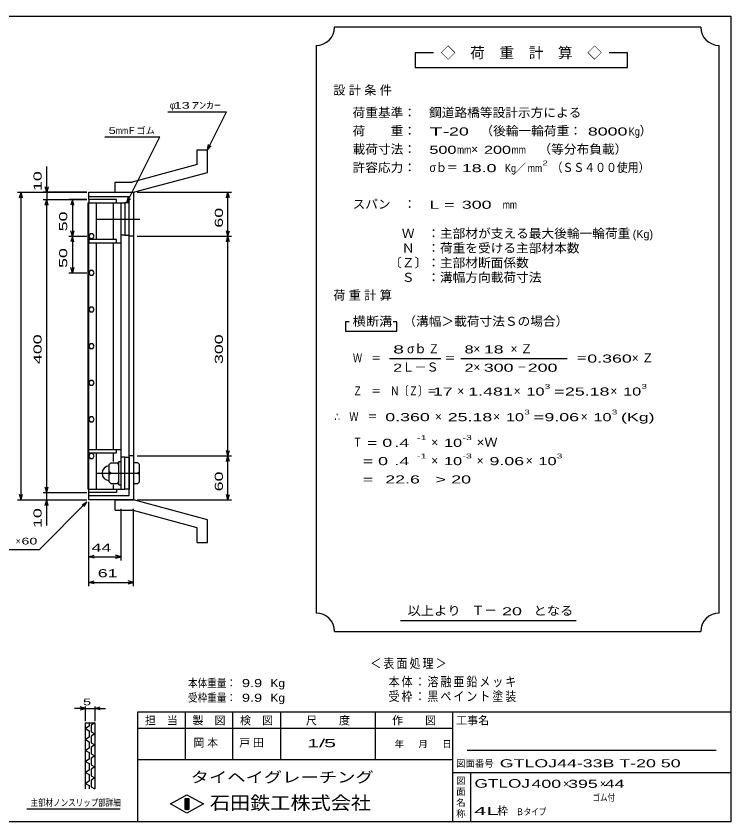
# Model space of a CAD drawing. Units: millimetres, scale not verified. Extents: x -910 to 866, y -641 to 527.
# Drawn here: x -110 to 866, y -573 to 527 of the extents above; entities that cross this region are included whole.
import ezdxf
from ezdxf.enums import TextEntityAlignment as Align

# ---------------------------------------------------------------- set-up
doc = ezdxf.new("R2010")
doc.units = ezdxf.units.MM
doc.header["$LTSCALE"] = 5
doc.linetypes.add('CHAIN', pattern=[18.5, 12, -1.5, 3.5, -1.5])
for name, color, linetype, lineweight in [('0_2', 150, 'Continuous', 25), ('16', 3, 'Continuous', 25), ('19', 6, 'Continuous', 25), ('22', 4, 'Continuous', 25), ('24', 2, 'Continuous', 25), ('32', 4, 'Continuous', 25)]:
    doc.layers.add(name, color=color, linetype=linetype, lineweight=lineweight)
doc.styles.add('ベクトル', font='')
doc.styles.get('ベクトル').set_extended_font_data('ベクトル')

msp = doc.modelspace()

# ---------------------------------------------------------------- linework, layer by layer
at = {"layer": '0_2'}
for p, q in [((-864.5, 526.75), (865.5, 526.75)), ((865.5, 526.75), (865.5, -573.25)), ((865.5, -423.25), (55.5, -423.25)), ((55.5, -423.25), (55.5, -573.25)), ((120.5, -423.25), (120.5, -488.25)), ((185.5, -488.25), (185.5, -423.25)), ((250.5, -423.25), (250.5, -488.25)), ((380.5, -488.25), (380.5, -423.25)), ((485.5, -423.25), (485.5, -573.25)), ((485.5, -445.75), (55.5, -445.75)), ((845.5, -475.75), (505.5, -475.75)), ((55.5, -488.25), (485.5, -488.25)), ((485.5, -505.75), (865.5, -505.75)), ((510.5, -573.25), (510.5, -505.75)), ((100.5, -548.75), (123, -536.25)), ((123, -536.25), (145.5, -548.75)), ((123, -561.25), (100.5, -548.75)), ((120.5, -541.25), (125.5, -541.25)), ((120.5, -556.25), (120.5, -541.25)), ((120.5, -541.25), (121.5, -541.25)), ((121.5, -541.25), (121.5, -556.25)), ((122.5, -556.25), (122.5, -541.25)), ((122.5, -541.25), (123.5, -541.25)), ((145.5, -548.75), (123, -561.25)), ((123.5, -541.25), (123.5, -556.25)), ((124.5, -556.25), (124.5, -541.25)), ((124.5, -541.25), (125.5, -541.25)), ((125.5, -541.25), (125.5, -556.25)), ((125.5, -541.25), (125.5, -556.25)), ((125.5, -556.25), (120.5, -556.25)), ((121.5, -556.25), (122.5, -556.25)), ((123.5, -556.25), (124.5, -556.25)), ((865.5, -573.25), (-864.5, -573.25))]:
    msp.add_line(p, q, dxfattribs=at)
at = {"layer": '16'}
for p, q in [((27, 276.25), (-11, 276.25)), ((-11, 276.25), (-11, 271.75)), ((27, 271.75), (27, 276.25)), ((-11.7, -119.25), (-11.7, 271.75)), ((-11.7, 271.75), (-11, 271.75)), ((-11, 271.75), (27, 271.75)), ((-11, -119.25), (-11, 271.75)), ((-11, 271.75), (33, 271.75)), ((-0.5, 221.75), (-0.5, 271.75)), ((22.5, 221.75), (22.5, 271.75)), ((33, -119.25), (33, 271.75)), ((33, 271.75), (38, 271.75)), ((38, 271.75), (38, 227.75)), ((44, 271.75), (38, 271.75)), ((44, 227.75), (44, 271.75)), ((-9.146, 229.485), (-11, 226.225)), ((-11, 226.225), (-9.104, 222.99)), ((-11, 221.75), (-11, 217.25)), ((27, 221.75), (-11, 221.75)), ((-5.396, 229.51), (-9.146, 229.485)), ((-9.104, 222.99), (-5.354, 223.015)), ((-3.5, 226.25), (-5.396, 229.51)), ((-5.354, 223.015), (-3.5, 226.275)), ((27, 217.25), (27, 221.75)), ((38, 227.75), (33, 227.75)), ((38, 227.75), (44, 227.75)), ((-11, 217.25), (33, 217.25)), ((-0.5, -64.75), (-0.5, 217.25)), ((22.5, -64.75), (22.5, 217.25)), ((-9.146, 179.485), (-11, 176.225)), ((-11, 176.225), (-9.104, 172.99)), ((-5.396, 179.51), (-9.146, 179.485)), ((-3.5, 176.25), (-5.396, 179.51)), ((-5.354, 173.015), (-3.5, 176.275)), ((-9.104, 172.99), (-5.354, 173.015)), ((-9.146, 129.485), (-11, 126.225)), ((-11, 126.225), (-9.104, 122.99)), ((-5.396, 129.51), (-9.146, 129.485)), ((-9.104, 122.99), (-5.354, 123.015)), ((-3.5, 126.25), (-5.396, 129.51)), ((-5.354, 123.015), (-3.5, 126.275)), ((-9.146, 79.485), (-11, 76.225)), ((-5.396, 79.51), (-9.146, 79.485)), ((-3.5, 76.25), (-5.396, 79.51)), ((-11, 76.225), (-9.104, 72.99)), ((-9.104, 72.99), (-5.354, 73.015)), ((-5.354, 73.015), (-3.5, 76.275)), ((-9.146, 29.485), (-11, 26.225)), ((-11, 26.225), (-9.104, 22.99)), ((-5.396, 29.51), (-9.146, 29.485)), ((-9.104, 22.99), (-5.354, 23.015)), ((-3.5, 26.25), (-5.396, 29.51)), ((-5.354, 23.015), (-3.5, 26.275)), ((-9.146, -20.515), (-11, -23.775)), ((-5.396, -20.49), (-9.146, -20.515)), ((-3.5, -23.75), (-5.396, -20.49)), ((-11, -23.775), (-9.104, -27.01)), ((-9.104, -27.01), (-5.354, -26.985)), ((-5.354, -26.985), (-3.5, -23.725)), ((-11, -69.25), (-11, -64.75)), ((-11, -64.75), (33, -64.75)), ((27, -69.25), (27, -64.75)), ((-11, -69.25), (27, -69.25)), ((-9.146, -70.515), (-11, -73.775)), ((-11, -73.775), (-9.104, -77.01)), ((-5.396, -70.49), (-9.146, -70.515)), ((-9.104, -77.01), (-5.354, -76.985)), ((-3.5, -73.75), (-5.396, -70.49)), ((-5.354, -76.985), (-3.5, -73.725)), ((-0.5, -119.25), (-0.5, -69.25)), ((22.5, -81.25), (22.5, -69.25)), ((38, -75.25), (33, -75.25)), ((38, -119.25), (38, -75.25)), ((38, -75.25), (44, -75.25)), ((44, -75.25), (44, -119.25)), ((19, -83.25), (17, -85.25)), ((17, -109.25), (17, -85.25)), ((19, -83.25), (28, -83.25)), ((30, -85.25), (28, -83.25)), ((30, -113.25), (30, -81.25)), ((30, -81.25), (33, -81.25)), ((33, -113.25), (33, -81.25)), ((19, -97.25), (17, -95.25)), ((19, -97.25), (17, -99.25)), ((19, -97.25), (30, -97.25)), ((17, -109.25), (19, -111.25)), ((28, -111.25), (30, -109.25)), ((-11.7, -119.25), (-11, -119.25)), ((-11, -119.25), (27, -119.25)), ((-11, -123.75), (-11, -119.25)), ((-11, -119.25), (33, -119.25)), ((19, -111.25), (28, -111.25)), ((22.5, -119.25), (22.5, -113.25)), ((27, -119.25), (27, -123.75)), ((30, -113.25), (33, -113.25)), ((33, -119.25), (38, -119.25)), ((44, -119.25), (38, -119.25)), ((27, -123.75), (-11, -123.75))]:
    msp.add_line(p, q, dxfattribs=at)
at = {"layer": '16', "linetype": 'CHAIN'}
for p, q in [((-1.5, 249.75), (64.5, 249.75)), ((-1.5, -97.25), (64.5, -97.25))]:
    msp.add_line(p, q, dxfattribs=at)
at = {"layer": '16'}
msp.add_arc((17, -97.25), 10, 90, 270, dxfattribs=at)
at = {"layer": '19'}
for p, q in [((137, 344.25), (151, 344.25)), ((137, 324.25), (137, 344.25)), ((151, 313.25), (151, 344.25)), ((137, 324.25), (48, 300.25)), ((50, 286.25), (151, 313.25)), ((25, 300.25), (48, 300.25)), ((25, 286.25), (25, 300.25)), ((-11, 276.25), (-11, 286.25)), ((-11, 286.25), (49, 286.25)), ((25, 286.25), (50, 286.25)), ((49, 286.25), (50, 285.25)), ((44, 280.25), (-11, 280.25)), ((44, -127.75), (44, 280.25)), ((50, 285.25), (50, -132.75)), ((50, 226.25), (44, 226.25)), ((50, -73.75), (44, -73.75)), ((56, -83.25), (50, -83.25)), ((58, -85.25), (56, -83.25)), ((58, -109.25), (58, -85.25)), ((50, -97.25), (56, -97.25)), ((58, -95.25), (56, -97.25)), ((56, -97.25), (58, -99.25)), ((56, -111.25), (58, -109.25)), ((50, -111.25), (56, -111.25)), ((-11, -133.75), (-11, -123.75)), ((-11, -127.75), (44, -127.75)), ((49, -133.75), (-11, -133.75)), ((25, -133.75), (50, -133.75)), ((25, -147.75), (25, -133.75)), ((50, -132.75), (49, -133.75)), ((151, -160.75), (50, -133.75)), ((25, -147.75), (48, -147.75)), ((137, -171.75), (48, -147.75)), ((151, -191.75), (151, -160.75)), ((137, -191.75), (137, -171.75)), ((137, -191.75), (151, -191.75))]:
    msp.add_line(p, q, dxfattribs=at)
at = {"layer": '22'}
for p, q in [((97, 396.25), (177, 396.25)), ((151, 344.25), (177, 396.25)), ((11, 361.75), (86, 361.75)), ((41, 271.75), (86, 361.75)), ((151, 344.25), (152.5, 351.55)), ((151, 344.25), (156, 349.75)), ((-68.5, 286.25), (-68.5, 321.25)), ((-108.5, 286.25), (-13.5, 286.25)), ((-105.5, 278.75), (-103.5, 286.25)), ((-101.5, 278.75), (-103.5, 286.25)), ((-103.5, -133.75), (-103.5, 286.25)), ((-13.5, 286.25), (-73.5, 286.25)), ((-68.5, 286.25), (-70.5, 293.75)), ((-66.5, 293.75), (-68.5, 286.25)), ((-68.5, 286.25), (-68.5, 276.25)), ((55, 286.25), (184, 286.25)), ((177, 278.75), (179, 286.25)), ((181, 278.75), (179, 286.25)), ((179, 226.25), (179, 286.25)), ((-73.5, 276.25), (-13.5, 276.25)), ((-70.5, 268.75), (-68.5, 276.25)), ((-66.5, 268.75), (-68.5, 276.25)), ((-68.5, -123.75), (-68.5, 276.25)), ((-13.5, 276.25), (-38.5, 276.25)), ((-33.5, 276.25), (-35.5, 268.75)), ((-31.5, 268.75), (-33.5, 276.25)), ((-33.5, 276.25), (-33.5, 226.25)), ((41, 271.75), (42.5, 279.05)), ((41, 271.75), (46, 277.25)), ((-33.5, 226.25), (-35.5, 233.75)), ((-31.5, 233.75), (-33.5, 226.25)), ((179, 226.25), (177, 233.75)), ((179, 226.25), (181, 233.75)), ((-38.5, 226.25), (-13.5, 226.25)), ((-33.5, 226.25), (-35.5, 218.75)), ((-31.5, 218.75), (-33.5, 226.25)), ((-33.5, 226.25), (-33.5, 176.25)), ((55, 226.25), (184, 226.25)), ((177, 218.75), (179, 226.25)), ((181, 218.75), (179, 226.25)), ((179, -73.75), (179, 226.25)), ((-38.5, 176.25), (-13.5, 176.25)), ((-33.5, 176.25), (-35.5, 183.75)), ((-31.5, 183.75), (-33.5, 176.25)), ((55, -73.75), (184, -73.75)), ((179, -73.75), (177, -66.25)), ((177, -81.25), (179, -73.75)), ((179, -73.75), (181, -66.25)), ((181, -81.25), (179, -73.75)), ((179, -133.75), (179, -73.75)), ((-68.5, -123.75), (-70.5, -116.25)), ((-68.5, -123.75), (-66.5, -116.25)), ((-103.5, -133.75), (-105.5, -126.25)), ((-103.5, -133.75), (-101.5, -126.25)), ((-73.5, -123.75), (-13.5, -123.75)), ((-68.5, -133.75), (-68.5, -123.75)), ((179, -133.75), (177, -126.25)), ((179, -133.75), (181, -126.25)), ((-108.5, -133.75), (-13.5, -133.75)), ((-78.5, -201.25), (-13.5, -136.25)), ((-73.5, -133.75), (-13.5, -133.75)), ((-70.5, -141.25), (-68.5, -133.75)), ((-66.5, -141.25), (-68.5, -133.75)), ((-68.5, -168.75), (-68.5, -133.75)), ((-20, -140.25), (-13.5, -136.25)), ((-17.5, -142.75), (-13.5, -136.25)), ((-11, -216.25), (-11, -136.25)), ((-11, -251.25), (-11, -136.25)), ((55, -133.75), (184, -133.75)), ((33, -216.25), (33, -145.75)), ((50, -251.25), (50, -145.75)), ((-178.5, -201.25), (-78.5, -201.25)), ((-11, -211.25), (-3.5, -209.25)), ((-3.5, -213.25), (-11, -211.25)), ((-11, -211.25), (33, -211.25)), ((33, -211.25), (25.5, -209.25)), ((25.5, -213.25), (33, -211.25)), ((-11, -246.25), (-3.5, -244.25)), ((-3.5, -248.25), (-11, -246.25)), ((-11, -246.25), (50, -246.25)), ((50, -246.25), (42.5, -244.25)), ((42.5, -248.25), (50, -246.25))]:
    msp.add_line(p, q, dxfattribs=at)
at = {"layer": '24', "color": 4}
for p, q in [((824.5, 511.75), (324.5, 511.75)), ((299.5, 486.75), (299.5, -288.25)), ((849.5, -288.25), (849.5, 486.75)), ((459.5, 476.75), (434.5, 476.75)), ((434.5, 476.75), (434.5, 456.75)), ((724.5, 476.75), (699.5, 476.75)), ((724.5, 456.75), (724.5, 476.75)), ((434.5, 456.75), (724.5, 456.75)), ((344.5, 109.25), (339.5, 109.25)), ((339.5, 109.25), (339.5, 96.75)), ((409.5, 109.25), (404.5, 109.25)), ((409.5, 96.75), (409.5, 109.25)), ((339.5, 96.75), (409.5, 96.75)), ((399.5, 59.25), (469.5, 59.25)), ((497, 59.25), (642, 59.25)), ((414.5, -298.25), (654.5, -298.25)), ((324.5, -313.25), (824.5, -313.25))]:
    msp.add_line(p, q, dxfattribs=at)
for centre, start, end in [((299.5, 511.75), 270, 0), ((849.5, 511.75), 180, 270), ((299.5, -313.25), 0, 90), ((849.5, -313.25), 90, 180)]:
    msp.add_arc(centre, 25, start, end, dxfattribs=at)
at = {"layer": '32'}
for p, q in [((-15.5, -418.25), (-23, -416.25)), ((-15.5, -435.75), (-15.5, -415.75)), ((-3, -415.75), (-3, -435.75)), ((-3, -418.25), (4.5, -416.25)), ((-15.5, -418.25), (-30.5, -418.25)), ((-23, -420.25), (-15.5, -418.25)), ((-15.5, -418.25), (-3, -418.25)), ((4.5, -420.25), (-3, -418.25)), ((-3, -418.25), (12, -418.25)), ((-15.5, -438.25), (-3, -438.25)), ((-15.5, -528.25), (-15.5, -438.25)), ((-10.5, -438.25), (-10.5, -442.75)), ((-3, -438.25), (-8, -441.25)), ((-3, -438.25), (-3, -528.25)), ((-10.5, -442.75), (-15.5, -445.75)), ((-15.5, -445.75), (-10.5, -448.75)), ((-10.5, -448.75), (-10.5, -457.75)), ((-8, -441.25), (-8, -450.25)), ((-8, -450.25), (-3, -453.25)), ((-10.5, -457.75), (-15.5, -460.75)), ((-15.5, -460.75), (-10.5, -463.75)), ((-3, -453.25), (-8, -456.25)), ((-8, -456.25), (-8, -465.25)), ((-10.5, -472.75), (-15.5, -475.75)), ((-10.5, -463.75), (-10.5, -472.75)), ((-8, -465.25), (-3, -468.25)), ((-3, -468.25), (-8, -471.25)), ((-8, -471.25), (-8, -480.25)), ((-15.5, -475.75), (-10.5, -478.75)), ((-10.5, -478.75), (-10.5, -487.75)), ((-8, -480.25), (-3, -483.25)), ((-3, -483.25), (-8, -486.25)), ((-10.5, -487.75), (-15.5, -490.75)), ((-15.5, -490.75), (-10.5, -493.75)), ((-10.5, -493.75), (-10.5, -502.75)), ((-8, -486.25), (-8, -495.25)), ((-10.5, -502.75), (-15.5, -505.75)), ((-15.5, -505.75), (-10.5, -508.75)), ((-8, -495.25), (-3, -498.25)), ((-3, -498.25), (-8, -501.25)), ((-8, -501.25), (-8, -510.25)), ((-10.5, -508.75), (-10.5, -517.75)), ((-8, -510.25), (-3, -513.25)), ((-3, -513.25), (-8, -516.25)), ((-8, -516.25), (-8, -525.25)), ((-10.5, -517.75), (-15.5, -520.75)), ((-15.5, -520.75), (-10.5, -523.75)), ((-10.5, -523.75), (-10.5, -528.25)), ((-8, -525.25), (-3, -528.25)), ((32, -555.75), (-95.5, -555.75))]:
    msp.add_line(p, q, dxfattribs=at)

# ---------------------------------------------------------------- texts
at = {"layer": '0_2', "style": 'ベクトル'}
for s, height, p in [('担\u3000当', 11, (65.5, -434.75)), ('製\u3000図', 11, (130.5, -434.75)), ('検\u3000図', 11, (195.5, -434.75)), ('尺\u3000\u3000度', 11, (285.5, -434.75)), ('作\u3000\u3000図', 11, (403, -434.75)), ('工事名', 11, (490.5, -434.75)), ('年', 9.164, (406.5, -467)), ('月', 9.164, (439, -467)), ('日', 9.164, (471.5, -467)), ('図面番号', 9.164, (490.5, -493.5)), ('図', 9.164, (490.5, -517)), ('面', 9.164, (490.5, -532)), ('名', 9.164, (490.5, -547)), ('称', 9.164, (490.5, -562))]:
    msp.add_text(s, height=height, dxfattribs=at).set_placement(p, align=Align.MIDDLE_LEFT)
at = {"layer": '0_2', "color": 222, "style": 'ベクトル'}
for s, height, width, p in [('タイヘイグレーチング', 14.66, 1.25, (128, -512.25)), ('石田鉄工株式会社', 18.33, 1.1, (154.25, -547.25))]:
    msp.add_text(s, height=height, dxfattribs=dict(at, width=width)).set_placement(p, align=Align.MIDDLE_LEFT)
at = {"layer": '22', "color": 2, "style": 'ベクトル'}
for s, height, p in [('φ', 9.164, (99.5, 405)), ('Ｆゴム', 9.164, (41, 370.5)), ('×', 9.164, (-111, -190)), ('×', 11, (636.523, -521.25)), ('×', 11, (686.523, -521.25)), ('枠', 11, (546.5, -558.25))]:
    msp.add_text(s, height=height, dxfattribs=at).set_placement(p, align=Align.MIDDLE_LEFT)
for s, height, width, p in [(' 13 ', 9.164, 1.6, (99.5, 405)), ('ｱﾝｶｰ', 9.164, 1.6, (129.5, 405)), ('5', 9.164, 1.45, (16, 370.5)), ('mm', 9.164, 0.75, (26, 370.5)), (' 60 ', 9.164, 1.6, (-108.5, -190)), (' 44 ', 11, 1.65, (-14, -198.75)), (' 61 ', 11, 1.65, (-5.5, -233.75)), ('本体重量：', 11, 0.85, (124.5, -383.75)), ('  9.9', 11, 1.35, (187, -383.75)), ('Kg', 11, 1.1, (237, -383.75)), ('受枠重量：', 11, 0.85, (124.5, -403.75)), ('  9.9', 11, 1.35, (187, -403.75)), ('Kg', 11, 1.1, (237, -403.75)), ('1/', 11, 2, (287, -465.75)), (' 5 ', 11, 2, (302, -465.75)), ('GTLOJ44-33B T-20 50                        ', 11, 1.65, (550, -493.25)), ('GTLOJ', 11.73, 1.5, (515.5, -520.75)), (' 400 ', 11, 1.65, (586.523, -521.25)), (' 395 ', 11, 1.65, (636.523, -521.25)), (' 44 ', 11, 1.65, (686.523, -521.25)), ('ゴム付', 9.164, 0.8, (676.523, -540)), ('4L', 11, 2.05, (515, -558.25)), ('Ｂタイプ', 9.164, 0.8, (572.5, -559.5))]:
    msp.add_text(s, height=height, dxfattribs=dict(at, width=width)).set_placement(p, align=Align.MIDDLE_LEFT)
at = {"layer": '22', "color": 2, "style": 'ベクトル', "width": 1.65}
for s, p in [(' 10 ', (-81, 281.25)), (' 60 ', (166.5, 231.25)), (' 50 ', (-46, 226.25)), (' 50 ', (-46, 176.25)), (' 400 ', (-81, 45)), (' 300 ', (166.5, 45)), (' 60 ', (166.5, -128.75)), (' 10 ', (-81, -178.75))]:
    msp.add_text(s, height=11, rotation=90, dxfattribs=at).set_placement(p, align=Align.MIDDLE_LEFT)
at = {"layer": '22', "color": 2, "attachment_point": 4, "style": 'ベクトル'}
for s, insert, char_height in [('\\T1.2;\\W0.85;＜表面処理＞', (373.25, -357.5), 12.83), ('\\T1.19;\\W0.85;本体：溶融亜鉛メッキ', (398.25, -382.5), 12.83), ('\\T1.19;\\W0.85;受枠：黒ペイント塗装', (398.25, -402.5), 12.83), ('\\T1.25;岡本\u3000', (131.75, -465.75), 11), ('\\T1.25;戸田\u3000', (194.25, -465.75), 11)]:
    msp.add_mtext(s, dxfattribs=dict(at, insert=insert, char_height=char_height))
at = {"layer": '24', "style": 'ベクトル'}
for s, height, p in [('◇\u3000荷\u3000重\u3000計\u3000算\u3000◇', 14.66, (469.5, 476.75)), ('）', 12.1, (741, 370)), ('×', 12.1, (511, 345)), ('／', 11, (570.75, 319.25)), ('(Kg)', 11, (731.5, 229.25)), ('σｂ', 12.1, (423.5, 72.5)), ('×', 12.1, (514, 72.5)), ('Ｌ－Ｓ', 12.1, (417, 47.5)), ('×', 12.1, (514, 47.5)), ('×', 12.1, (492, 15)), ('×', 12.1, (569, 15)), ('×', 12.1, (701, 15)), ('×', 12.1, (461.5, -20)), ('×', 12.1, (541, -20)), ('×', 12.1, (660.5, -20)), ('×', 12.1, (456.5, -55)), ('×', 12.1, (456.5, -80)), ('×', 12.1, (518.5, -80)), ('×', 12.1, (585.5, -80)), ('Ｔ－', 12.83, (511.5, -284.5))]:
    msp.add_text(s, height=height, dxfattribs=at).set_placement(p, align=Align.MIDDLE_LEFT)
for s, height, width, p in [('荷重基準：\u3000', 12.1, 1.05, (349, 395)), ('鋼道路橋等設計示方による', 12.1, 1.05, (453.5, 395)), ('荷\u3000\u3000重：\u3000', 12.1, 1.05, (349, 370)), ('T-', 11, 2, (454, 369.25)), (' 20 ', 11, 1.65, (474, 369.25)), ('（後輪一輪荷重：', 12.1, 1.05, (523.5, 370)), (' 8000', 11, 1.65, (663.5, 369.25)), ('Kg', 11, 0.85, (726, 369.25)), ('載荷寸法：\u3000', 12.1, 1.05, (349, 345)), ('\u3000（等分布負載）', 12.1, 1.05, (585.5, 345)), ('500', 11, 1.5, (454, 344.25)), ('mm', 11, 0.8, (491.5, 344.25)), ('200', 11, 1.5, (528.5, 344.25)), ('mm', 11, 0.8, (566, 344.25)), ('許容応力：\u3000', 12.1, 1.05, (349, 320)), ('σｂ＝', 12.1, 0.9, (454, 320)), (' 18.0', 11, 1.65, (491.5, 319.25)), ('Kg', 11, 0.85, (557, 319.25)), ('mm', 11, 0.8, (588.25, 319.25)), ('2', 6.598, 1.5, (608.25, 326.25)), ('（ＳＳ４００使用）', 12.1, 0.9, (620.75, 320)), ('スパン\u3000：\u3000', 12.1, 1.05, (349, 270)), ('L =', 11, 1.65, (454, 269.25)), (' 300 ', 11, 1.65, (491.5, 269.25)), ('mm', 11, 0.8, (554, 269.25)), ('\u3000Ｗ\u3000：主部材が支える最大後輪一輪荷重', 12.1, 1.05, (399, 230)), ('\u3000Ｎ\u3000：荷重を受ける主部材本数', 12.1, 1.05, (399, 210)), ('〔Ｚ〕：主部材断面係数', 12.1, 1.05, (399, 190)), ('\u3000Ｓ\u3000：溝幅方向載荷寸法', 12.1, 1.05, (399, 170)), ('横断溝', 12.1, 1.1, (349, 110)), ('\u3000（溝幅＞載荷寸法Ｓの場合）', 12.1, 1.05, (401, 110)), ('8', 11, 1.8, (404.5, 71.75)), ('Ｚ', 12.1, 0.9, (452.5, 72.5)), ('8', 11, 1.5, (502, 71.75)), (' 18 ', 11, 1.65, (521.5, 71.75)), ('Ｗ\u3000＝', 12.1, 0.75, (349.5, 60)), ('＝', 12.1, 0.9, (474.5, 60)), ('＝', 12.1, 0.9, (654.5, 60)), ('0.360', 11, 1.65, (669.5, 59.25)), ('2', 11, 1.5, (404.5, 46.75)), ('2', 11, 1.5, (502, 46.75)), (' 300 ', 11, 1.65, (521.5, 46.75)), ('－', 12.1, 0.75, (574, 47.5)), (' 200 ', 11, 1.65, (581.5, 46.75)), ('Ｚ\u3000＝\u3000Ｎ〔Ｚ〕＝', 12.1, 0.75, (349.5, 15)), ('3', 6.598, 1.5, (611.5, 21.25)), ('3', 6.598, 1.5, (743.5, 21.25)), (' 17 ', 11, 1.65, (452, 14.25)), ('1.481', 11, 1.65, (507, 14.25)), ('10', 11, 1.5, (586.5, 14.25)), ('=', 11, 1.7, (624, 14.25)), ('25.18', 11, 1.65, (639, 14.25)), ('10', 11, 1.5, (718.5, 14.25)), ('3', 6.598, 1.5, (583.5, -13.75)), ('3', 6.598, 1.5, (703, -13.75)), ('∴\u3000Ｗ\u3000＝', 12.1, 0.75, (324.5, -20)), (' 0.360', 11, 1.65, (387, -20.75)), ('25.18', 11, 1.65, (479, -20.75)), ('10', 11, 1.5, (558.5, -20.75)), ('=', 11, 1.7, (596, -20.75)), ('9.06', 11, 1.65, (611, -20.75)), ('10', 11, 1.5, (678, -20.75)), ('(Kg)', 11, 1.65, (715.5, -20.75)), ('Ｔ', 12.1, 0.75, (349.5, -55)), (' = 0', 11, 1.65, (362, -55.75)), (' .4 ', 11, 1.65, (399.5, -55.75)), ('-1', 6.598, 1.65, (437, -48.75)), ('10', 11, 1.5, (474, -55.75)), ('-3', 6.598, 1.65, (499, -48.75)), ('×Ｗ', 12.1, 1.1, (518.5, -55)), ('  = 0', 11, 1.65, (349.5, -80.75)), (' .4 ', 11, 1.65, (399.5, -80.75)), ('-1', 6.598, 1.65, (437, -73.75)), ('10', 11, 1.5, (474, -80.75)), ('-3', 6.598, 1.65, (499, -73.75)), ('9.06', 11, 1.65, (536, -80.75)), ('10', 11, 1.5, (603, -80.75)), ('3', 6.598, 1.5, (628, -73.75)), ('  =', 11, 1.65, (349.5, -105.75)), (' 22.6', 11, 1.65, (387, -105.75)), ('>', 11, 1.7, (462, -105.75)), (' 20 ', 11, 1.65, (477, -105.75)), ('以上より\u3000', 12.1, 1.1, (424, -285)), (' 20 ', 11, 1.65, (546.5, -285.75)), ('となる', 12.1, 1.1, (596, -285))]:
    msp.add_text(s, height=height, dxfattribs=dict(at, width=width)).set_placement(p, align=Align.MIDDLE_LEFT)
at = {"layer": '24', "char_height": 12.1, "attachment_point": 4, "style": 'ベクトル'}
for s, insert in [('\\T1.28;設計条件', (322.75, 425)), ('\\T1.28;荷重計算', (322.75, 145)), ('\\T1.42;×Ｚ', (564.75, 72.5)), ('\\T1.42;×Ｚ', (730.25, 60))]:
    msp.add_mtext(s, dxfattribs=dict(at, insert=insert))
at = {"layer": '32', "color": 2, "style": 'ベクトル'}
for s, width, p in [(' 5 ', 1.6, (-24.25, -409.5)), ('主部材ノンスリップ部詳細', 0.8, (-90.5, -547))]:
    msp.add_text(s, height=9.164, dxfattribs=dict(at, width=width)).set_placement(p, align=Align.MIDDLE_LEFT)

doc.saveas('drawing.dxf')
